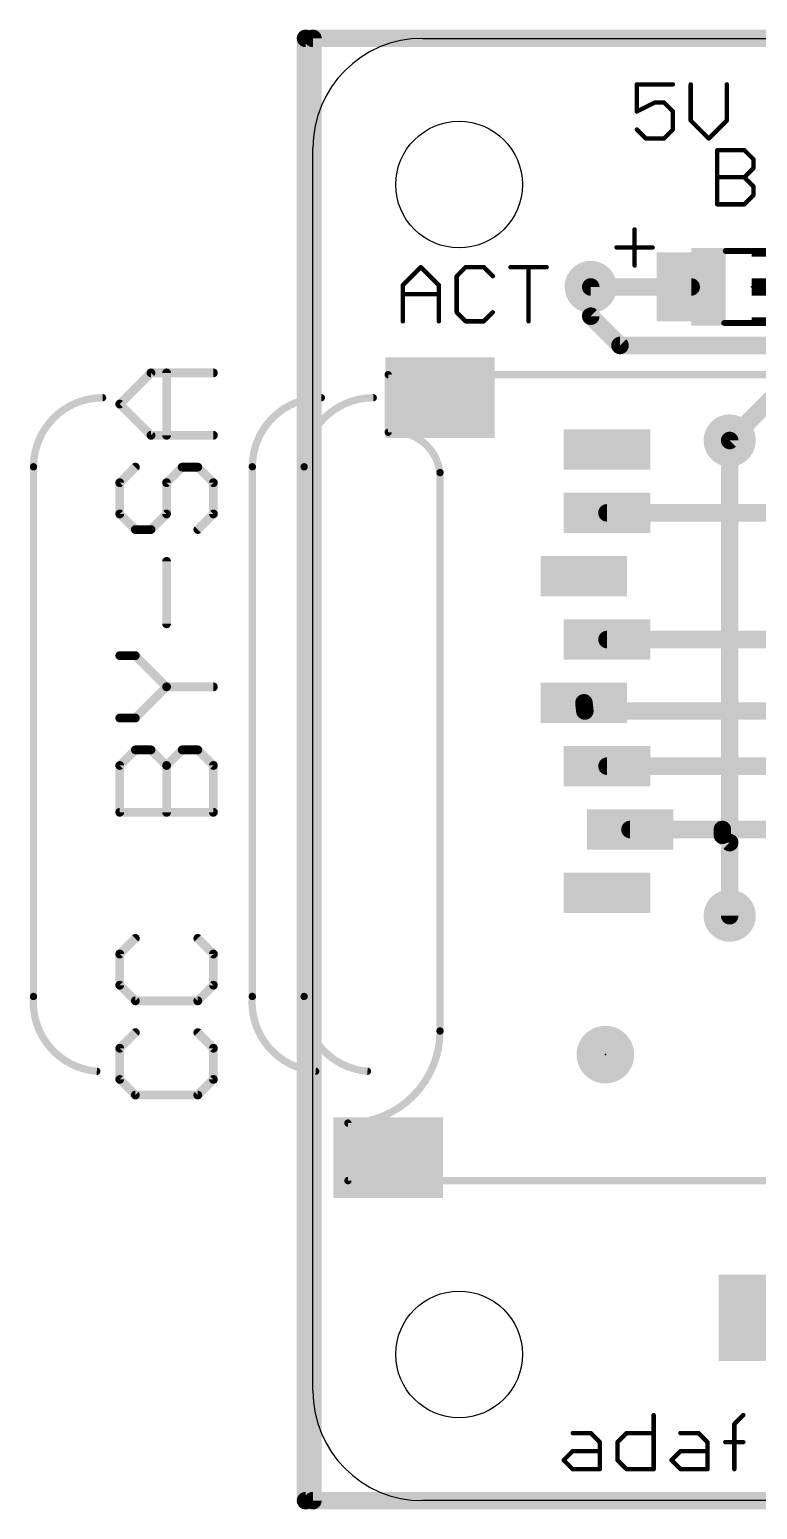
# Model space of a CAD drawing. Extents: x -4.9 to 32, y -0.2 to 25.6.
# Drawn here: x -4.92 to 7.72, y -0.15 to 25.55 of the extents above; entities that cross this region are included whole.
import ezdxf

# ---------------------------------------------------------------- set-up
doc = ezdxf.new("R2010")
doc.units = 0
for name, color, linetype in [('1', 12, 'CONTINUOUS'), ('16', 132, 'CONTINUOUS'), ('18', 110, 'CONTINUOUS'), ('20', 53, 'CONTINUOUS'), ('21', 253, 'CONTINUOUS'), ('23', 53, 'CONTINUOUS'), ('25', 253, 'CONTINUOUS'), ('51', 253, 'CONTINUOUS')]:
    doc.layers.add(name, color=color, linetype=linetype)

# ---------------------------------------------------------------- blocks, each defined once
blk = doc.blocks.new('RECT')
blk.add_solid([(-0.5, -0.5), (0.5, -0.5), (-0.5, 0.5), (0.5, 0.5)])
blk = doc.blocks.new('PIE')
at = {"const_width": 0.5}
blk.add_lwpolyline([(0, -0.25, 1), (0, 0.25, 1), (0, -0.25)], format="xyb", dxfattribs=at)
blk = doc.blocks.new('ROUNDV')
at = {"const_width": 0.5}
blk.add_lwpolyline([(0, -0.25, 1), (0, 0.25, 1), (0, -0.25)], format="xyb", dxfattribs=at)

msp = doc.modelspace()

# ---------------------------------------------------------------- linework, layer by layer
at = {"layer": '1'}
for points, const_width in [([(-0.127, 25.4), (-0.127, 0)], 0.3048), ([(31.75, 25.4), (-0.127, 25.4)], 0.3048), ([(4.826, 21.082), (6.57, 21.082)], 0.3048), ([(-3.3542, 19.0474), (-2.8119, 19.5897)], 0.1524), ([(-2.8119, 19.5897), (-1.7272, 19.5897)], 0.1524), ([(-2.5407, 18.505), (-2.5407, 19.5897)], 0.1524), ([(7.239, 18.415), (8.001, 19.177)], 0.3048), ([(-2.8119, 18.505), (-3.3542, 19.0474)], 0.1524), ([(-1.7272, 18.505), (-2.8119, 18.505)], 0.1524), ([(-3.083, 17.9525), (-3.3542, 17.6814)], 0.1524), ([(-2.5407, 17.6814), (-2.2695, 17.9525)], 0.1524), ([(-2.2695, 17.9525), (-1.9984, 17.9525)], 0.1524), ([(-1.9984, 17.9525), (-1.7272, 17.6814)], 0.1524), ([(-3.3542, 17.6814), (-3.3542, 17.139)], 0.1524), ([(-2.5407, 17.139), (-2.5407, 17.6814)], 0.1524), ([(-1.7272, 17.6814), (-1.7272, 17.139)], 0.1524), ([(5.108, 17.158), (10.681, 17.158)], 0.3048), ([(-3.3542, 17.139), (-3.083, 16.8679)], 0.1524), ([(-2.8119, 16.8679), (-2.5407, 17.139)], 0.1524), ([(-1.7272, 17.139), (-1.9984, 16.8679)], 0.1524), ([(-3.083, 16.8679), (-2.8119, 16.8679)], 0.1524), ([(-2.5407, 15.2307), (-2.5407, 16.3154)], 0.1524), ([(5.108, 14.958), (12.545, 14.958)], 0.3048), ([(-3.083, 14.6782), (-3.3542, 14.6782)], 0.1524), ([(-2.5407, 14.1359), (-3.083, 14.6782)], 0.1524), ([(-3.083, 13.5936), (-2.5407, 14.1359)], 0.1524), ([(-2.5407, 14.1359), (-1.7272, 14.1359)], 0.1524), ([(4.708, 13.858), (4.723, 13.716)], 0.3048), ([(-3.3542, 13.5936), (-3.083, 13.5936)], 0.1524), ([(4.723, 13.716), (9.144, 13.716)], 0.3048), ([(-3.3542, 12.7699), (-3.083, 13.0411)], 0.1524), ([(-3.083, 13.0411), (-2.8119, 13.0411)], 0.1524), ([(-2.8119, 13.0411), (-2.5407, 12.7699)], 0.1524), ([(-2.5407, 12.7699), (-2.2695, 13.0411)], 0.1524), ([(-2.2695, 13.0411), (-1.9984, 13.0411)], 0.1524), ([(-1.9984, 13.0411), (-1.7272, 12.7699)], 0.1524), ([(5.108, 12.758), (12.885, 12.758)], 0.3048), ([(-3.3542, 11.9564), (-3.3542, 12.7699)], 0.1524), ([(-2.5407, 11.9564), (-2.5407, 12.7699)], 0.1524), ([(-1.7272, 12.7699), (-1.7272, 11.9564)], 0.1524), ([(-1.7272, 11.9564), (-3.3542, 11.9564)], 0.1524), ([(5.508, 11.658), (7.112, 11.658)], 0.3048), ([(7.112, 11.658), (13.055, 11.658)], 0.3048), ([(7.112, 11.658), (7.112, 11.557)], 0.3048), ([(7.112, 11.557), (7.239, 11.43)], 0.3048), ([(7.239, 11.43), (7.239, 10.16)], 0.3048), ([(-3.083, 9.7667), (-3.3542, 9.4956)], 0.1524), ([(-1.7272, 9.4956), (-1.9984, 9.7667)], 0.1524), ([(-3.3542, 9.4956), (-3.3542, 8.9532)], 0.1524), ([(-1.7272, 8.9532), (-1.7272, 9.4956)], 0.1524), ([(-3.3542, 8.9532), (-3.083, 8.6821)], 0.1524), ([(-1.9984, 8.6821), (-1.7272, 8.9532)], 0.1524), ([(-3.083, 8.6821), (-1.9984, 8.6821)], 0.1524), ([(-3.083, 8.1296), (-3.3542, 7.8584)], 0.1524), ([(-1.7272, 7.8584), (-1.9984, 8.1296)], 0.1524), ([(-3.3542, 7.8584), (-3.3542, 7.3161)], 0.1524), ([(-1.7272, 7.3161), (-1.7272, 7.8584)], 0.1524), ([(-3.3542, 7.3161), (-3.083, 7.0449)], 0.1524), ([(-1.9984, 7.0449), (-1.7272, 7.3161)], 0.1524), ([(-3.083, 7.0449), (-1.9984, 7.0449)], 0.1524), ([(-0.127, 0), (31.75, 0)], 0.3048)]:
    msp.add_lwpolyline(points, dxfattribs=dict(at, const_width=const_width))
for points, const_width in [([(-0.0508, 25.4, 1), (-0.2032, 25.4)], 0.1524), ([(-0.127, 25.4762, 1), (-0.127, 25.3238)], 0.1524), ([(4.826, 21.1582, 1), (4.826, 21.0058)], 0.1524), ([(6.57, 21.0058, 1), (6.57, 21.1582)], 0.1524), ([(-2.8119, 19.6278, 1), (-2.8119, 19.5516)], 0.0762), ([(-2.7849, 19.5627, 1), (-2.8388, 19.6166)], 0.0762), ([(-2.5026, 19.5897, 1), (-2.5788, 19.5897)], 0.0762), ([(-1.7272, 19.5516, 1), (-1.7272, 19.6278)], 0.0762), ([(-3.3272, 19.0743, 1), (-3.3811, 19.0204)], 0.0762), ([(-3.3811, 19.0743, 1), (-3.3272, 19.0204)], 0.0762), ([(-2.8119, 18.5431, 1), (-2.8119, 18.4669)], 0.0762), ([(-2.8388, 18.4781, 1), (-2.7849, 18.532)], 0.0762), ([(-2.5788, 18.505, 1), (-2.5026, 18.505)], 0.0762), ([(-1.7272, 18.4669, 1), (-1.7272, 18.5431)], 0.0762), ([(7.1851, 18.4689, 1), (7.2929, 18.3611)], 0.1524), ([(-3.0561, 17.9256, 1), (-3.11, 17.9795)], 0.0762), ([(-2.2695, 17.9906, 1), (-2.2695, 17.9144)], 0.0762), ([(-2.2426, 17.9256, 1), (-2.2965, 17.9795)], 0.0762), ([(-1.9714, 17.9795, 1), (-2.0253, 17.9256)], 0.0762), ([(-1.9984, 17.9144, 1), (-1.9984, 17.9906)], 0.0762), ([(-3.3161, 17.6814, 1), (-3.3923, 17.6814)], 0.0762), ([(-3.3811, 17.7083, 1), (-3.3272, 17.6544)], 0.0762), ([(-2.5026, 17.6814, 1), (-2.5788, 17.6814)], 0.0762), ([(-2.5676, 17.7083, 1), (-2.5138, 17.6544)], 0.0762), ([(-1.6891, 17.6814, 1), (-1.7653, 17.6814)], 0.0762), ([(-1.7541, 17.6544, 1), (-1.7003, 17.7083)], 0.0762), ([(5.108, 17.2342, 1), (5.108, 17.0818)], 0.1524), ([(-3.3272, 17.166, 1), (-3.3811, 17.1121)], 0.0762), ([(-3.3923, 17.139, 1), (-3.3161, 17.139)], 0.0762), ([(-2.5788, 17.139, 1), (-2.5026, 17.139)], 0.0762), ([(-2.5138, 17.1121, 1), (-2.5676, 17.166)], 0.0762), ([(-1.7653, 17.139, 1), (-1.6891, 17.139)], 0.0762), ([(-1.7003, 17.1121, 1), (-1.7541, 17.166)], 0.0762), ([(-3.083, 16.906, 1), (-3.083, 16.8298)], 0.0762), ([(-3.11, 16.8409, 1), (-3.0561, 16.8948)], 0.0762), ([(-2.8388, 16.8948, 1), (-2.7849, 16.8409)], 0.0762), ([(-2.8119, 16.8298, 1), (-2.8119, 16.906)], 0.0762), ([(-2.0253, 16.8948, 1), (-1.9714, 16.8409)], 0.0762), ([(-2.5026, 16.3154, 1), (-2.5788, 16.3154)], 0.0762), ([(-2.5788, 15.2307, 1), (-2.5026, 15.2307)], 0.0762), ([(5.108, 15.0342, 1), (5.108, 14.8818)], 0.1524), ([(-3.3542, 14.7163, 1), (-3.3542, 14.6401)], 0.0762), ([(-3.0561, 14.7052, 1), (-3.11, 14.6513)], 0.0762), ([(-3.083, 14.6401, 1), (-3.083, 14.7163)], 0.0762), ([(-2.5407, 14.174, 1), (-2.5407, 14.0978)], 0.0762), ([(-2.5138, 14.1089, 1), (-2.5676, 14.1628)], 0.0762), ([(-2.5676, 14.1089, 1), (-2.5138, 14.1628)], 0.0762), ([(-1.7272, 14.0978, 1), (-1.7272, 14.174)], 0.0762), ([(4.7838, 13.866, 1), (4.6322, 13.85)], 0.1524), ([(-3.3542, 13.6317, 1), (-3.3542, 13.5555)], 0.0762), ([(-3.11, 13.6205, 1), (-3.0561, 13.5666)], 0.0762), ([(-3.083, 13.5555, 1), (-3.083, 13.6317)], 0.0762), ([(4.723, 13.7922, 1), (4.723, 13.6398)], 0.1524), ([(4.6472, 13.708, 1), (4.7988, 13.724)], 0.1524), ([(-3.083, 13.0792, 1), (-3.083, 13.003)], 0.0762), ([(-3.0561, 13.0141, 1), (-3.11, 13.068)], 0.0762), ([(-2.7849, 13.068, 1), (-2.8388, 13.0141)], 0.0762), ([(-2.8119, 13.003, 1), (-2.8119, 13.0792)], 0.0762), ([(-2.2695, 13.0792, 1), (-2.2695, 13.003)], 0.0762), ([(-2.2426, 13.0141, 1), (-2.2965, 13.068)], 0.0762), ([(-1.9714, 13.068, 1), (-2.0253, 13.0141)], 0.0762), ([(-1.9984, 13.003, 1), (-1.9984, 13.0792)], 0.0762), ([(5.108, 12.8342, 1), (5.108, 12.6818)], 0.1524), ([(-3.3161, 12.7699, 1), (-3.3923, 12.7699)], 0.0762), ([(-3.3811, 12.7968, 1), (-3.3272, 12.743)], 0.0762), ([(-2.5026, 12.7699, 1), (-2.5788, 12.7699)], 0.0762), ([(-2.5676, 12.7968, 1), (-2.5138, 12.7429)], 0.0762), ([(-2.5676, 12.7429, 1), (-2.5138, 12.7968)], 0.0762), ([(-1.6891, 12.7699, 1), (-1.7653, 12.7699)], 0.0762), ([(-1.7541, 12.743, 1), (-1.7003, 12.7968)], 0.0762), ([(-3.3542, 11.9945, 1), (-3.3542, 11.9183)], 0.0762), ([(-3.3923, 11.9564, 1), (-3.3161, 11.9564)], 0.0762), ([(-2.5788, 11.9564, 1), (-2.5026, 11.9564)], 0.0762), ([(-1.7653, 11.9564, 1), (-1.6891, 11.9564)], 0.0762), ([(-1.7272, 11.9183, 1), (-1.7272, 11.9945)], 0.0762), ([(5.508, 11.7342, 1), (5.508, 11.5818)], 0.1524), ([(7.112, 11.7342, 1), (7.112, 11.5818)], 0.1524), ([(7.1882, 11.658, 1), (7.0358, 11.658)], 0.1524), ([(7.1659, 11.6109, 1), (7.0581, 11.5031)], 0.1524), ([(7.0358, 11.557, 1), (7.1882, 11.557)], 0.1524), ([(7.112, 11.5818, 1), (7.112, 11.7342)], 0.1524), ([(7.3152, 11.43, 1), (7.1628, 11.43)], 0.1524), ([(7.1851, 11.3761, 1), (7.2929, 11.4839)], 0.1524), ([(7.1628, 10.16, 1), (7.3152, 10.16)], 0.1524), ([(-3.0561, 9.7398, 1), (-3.11, 9.7937)], 0.0762), ([(-1.9714, 9.7937, 1), (-2.0253, 9.7398)], 0.0762), ([(-3.3161, 9.4956, 1), (-3.3923, 9.4956)], 0.0762), ([(-3.3811, 9.5225, 1), (-3.3272, 9.4686)], 0.0762), ([(-1.6891, 9.4956, 1), (-1.7653, 9.4956)], 0.0762), ([(-1.7541, 9.4686, 1), (-1.7003, 9.5225)], 0.0762), ([(-3.3272, 8.9802, 1), (-3.3811, 8.9263)], 0.0762), ([(-1.7003, 8.9263, 1), (-1.7541, 8.9802)], 0.0762), ([(-3.3923, 8.9532, 1), (-3.3161, 8.9532)], 0.0762), ([(-3.083, 8.7202, 1), (-3.083, 8.644)], 0.0762), ([(-3.11, 8.6551, 1), (-3.0561, 8.709)], 0.0762), ([(-2.0253, 8.709, 1), (-1.9714, 8.6551)], 0.0762), ([(-1.9984, 8.644, 1), (-1.9984, 8.7202)], 0.0762), ([(-1.7653, 8.9532, 1), (-1.6891, 8.9532)], 0.0762), ([(-3.0561, 8.1026, 1), (-3.11, 8.1565)], 0.0762), ([(-1.9714, 8.1565, 1), (-2.0253, 8.1026)], 0.0762), ([(-3.3161, 7.8584, 1), (-3.3923, 7.8584)], 0.0762), ([(-3.3811, 7.8854, 1), (-3.3272, 7.8315)], 0.0762), ([(-1.6891, 7.8584, 1), (-1.7653, 7.8584)], 0.0762), ([(-1.7541, 7.8315, 1), (-1.7003, 7.8854)], 0.0762), ([(-3.3272, 7.343, 1), (-3.3811, 7.2891)], 0.0762), ([(-3.3923, 7.3161, 1), (-3.3161, 7.3161)], 0.0762), ([(-1.7653, 7.3161, 1), (-1.6891, 7.3161)], 0.0762), ([(-1.7003, 7.2891, 1), (-1.7541, 7.343)], 0.0762), ([(-3.083, 7.083, 1), (-3.083, 7.0068)], 0.0762), ([(-3.11, 7.018, 1), (-3.0561, 7.0719)], 0.0762), ([(-2.0253, 7.0719, 1), (-1.9714, 7.018)], 0.0762), ([(-1.9984, 7.0068, 1), (-1.9984, 7.083)], 0.0762), ([(-0.127, 0.0762, 1), (-0.127, -0.0762)], 0.1524), ([(-0.2032, 0, 1), (-0.0508, 0)], 0.1524)]:
    msp.add_lwpolyline(points, format="xyb", dxfattribs=dict(at, const_width=const_width))
at = {"layer": '16', "const_width": 0.3048}
for points in [[(0, 25.4), (0, 0)], [(31.877, 25.4), (0, 25.4)], [(4.826, 20.574), (4.826, 21.082)], [(5.334, 20.066), (4.826, 20.574)], [(8.382, 20.066), (5.334, 20.066)], [(7.239, 10.16), (7.239, 18.415)], [(0, 0), (30.099, 0)]]:
    msp.add_lwpolyline(points, dxfattribs=at)
at = {"layer": '16', "const_width": 0.1524}
for points in [[(0.0762, 25.4, 1), (-0.0762, 25.4)], [(0, 25.4762, 1), (0, 25.3238)], [(4.9022, 21.082, 1), (4.7498, 21.082)], [(4.8799, 20.6279, 1), (4.7721, 20.5201)], [(4.7498, 20.574, 1), (4.9022, 20.574)], [(5.334, 20.1422, 1), (5.334, 19.9898)], [(5.2801, 20.0121, 1), (5.3879, 20.1199)], [(7.3152, 18.415, 1), (7.1628, 18.415)], [(7.1628, 10.16, 1), (7.3152, 10.16)], [(0, 0.0762, 1), (0, -0.0762)], [(-0.0762, 0, 1), (0.0762, 0)]]:
    msp.add_lwpolyline(points, format="xyb", dxfattribs=at)
at = {"layer": '20'}
for p, q in [((1.905, 25.4), (29.845, 25.4)), ((0, 1.905), (0, 23.495)), ((29.845, 0), (1.905, 0))]:
    msp.add_line(p, q, dxfattribs=at)
for centre in [(2.54, 22.86), (2.54, 2.54)]:
    msp.add_circle(centre, 1.1, dxfattribs=at)
for centre, start, end in [((1.905, 23.495), 90, 180), ((1.905, 1.905), 180, 270)]:
    msp.add_arc(centre, 1.905, start, end, dxfattribs=at)
at = {"layer": '21'}
for points, const_width in [([(5.6261, 24.6198, 1), (5.6261, 24.5817)], 0.0381), ([(5.6452, 24.6007, 1), (5.6071, 24.6007)], 0.0381), ([(6.2532, 24.5817, 1), (6.2532, 24.6198)], 0.0381), ([(6.5807, 24.6007, 1), (6.5426, 24.6007)], 0.0381), ([(7.2077, 24.6007, 1), (7.1696, 24.6007)], 0.0381), ([(5.6176, 24.1474, 1), (5.6346, 24.1134)], 0.0381), ([(5.9396, 24.3062, 1), (5.9396, 24.2681)], 0.0381), ([(5.9482, 24.2701, 1), (5.9311, 24.3042)], 0.0381), ([(6.1099, 24.3006, 1), (6.0829, 24.2737)], 0.0381), ([(6.0964, 24.2681, 1), (6.0964, 24.3062)], 0.0381), ([(6.2722, 24.1304, 1), (6.2341, 24.1304)], 0.0381), ([(6.2397, 24.1169, 1), (6.2666, 24.1439)], 0.0381), ([(5.6071, 24.1304, 1), (5.6452, 24.1304)], 0.0381), ([(6.5751, 23.9871, 1), (6.5481, 23.9602)], 0.0381), ([(6.5426, 23.9736, 1), (6.5807, 23.9736)], 0.0381), ([(7.1696, 23.9736, 1), (7.2077, 23.9736)], 0.0381), ([(7.2022, 23.9602, 1), (7.1752, 23.9871)], 0.0381), ([(5.6396, 23.8303, 1), (5.6126, 23.8034)], 0.0381), ([(5.7829, 23.6791, 1), (5.7829, 23.641)], 0.0381), ([(5.7694, 23.6466, 1), (5.7963, 23.6736)], 0.0381), ([(6.0829, 23.6736, 1), (6.1099, 23.6466)], 0.0381), ([(6.0964, 23.641, 1), (6.0964, 23.6791)], 0.0381), ([(6.2341, 23.8169, 1), (6.2722, 23.8169)], 0.0381), ([(6.2666, 23.8034, 1), (6.2397, 23.8303)], 0.0381), ([(6.8617, 23.6736, 1), (6.8886, 23.6466)], 0.0381), ([(6.8617, 23.6466, 1), (6.8886, 23.6736)], 0.0381), ([(7.0231, 23.4768, 1), (7.0231, 23.4387)], 0.0381), ([(7.0422, 23.4577, 1), (7.0041, 23.4577)], 0.0381), ([(7.5069, 23.4712, 1), (7.4799, 23.4442)], 0.0381), ([(7.4934, 23.4387, 1), (7.4934, 23.4768)], 0.0381), ([(7.6692, 23.3009, 1), (7.6311, 23.3009)], 0.0381), ([(7.6311, 23.1442, 1), (7.6692, 23.1442)], 0.0381), ([(7.6367, 23.2875, 1), (7.6636, 23.3144)], 0.0381), ([(7.6636, 23.1307, 1), (7.6367, 23.1576)], 0.0381), ([(7.0231, 23.0065, 1), (7.0231, 22.9684)], 0.0381), ([(7.5069, 23.0009, 1), (7.4799, 22.9739)], 0.0381), ([(7.4799, 23.0009, 1), (7.5069, 22.9739)], 0.0381), ([(7.4934, 22.9684, 1), (7.4934, 23.0065)], 0.0381), ([(7.6692, 22.8306, 1), (7.6311, 22.8306)], 0.0381), ([(7.6311, 22.6739, 1), (7.6692, 22.6739)], 0.0381), ([(7.6367, 22.8172, 1), (7.6636, 22.8441)], 0.0381), ([(7.6636, 22.6604, 1), (7.6367, 22.6873)], 0.0381), ([(7.0231, 22.5362, 1), (7.0231, 22.4981)], 0.0381), ([(7.0041, 22.5171, 1), (7.0422, 22.5171)], 0.0381), ([(7.4799, 22.5306, 1), (7.5069, 22.5036)], 0.0381), ([(7.4934, 22.4981, 1), (7.4934, 22.5362)], 0.0381), ([(5.6067, 22.0816, 1), (5.5686, 22.0816)], 0.0381), ([(5.2741, 21.7872, 1), (5.2741, 21.7491)], 0.0381), ([(5.9011, 21.7491, 1), (5.9011, 21.7872)], 0.0381), ([(5.5686, 21.4546, 1), (5.6067, 21.4546)], 0.0381), ([(1.308, 19.5897, 1), (1.308, 19.5263)], 0.0635), ([(1.3397, 19.558, 1), (1.2763, 19.558)], 0.0635), ([(-3.652, 19.158, 0.4142), (-4.852, 17.958)], 0.127), ([(-3.652, 19.1263, 1), (-3.652, 19.1898)], 0.0635), ([(0.148, 19.158, 0.4142), (-1.052, 17.958)], 0.127), ([(1.048, 19.158, 0.4142), (-0.152, 17.958)], 0.127), ([(0.148, 19.1263, 1), (0.148, 19.1898)], 0.0635), ([(1.048, 19.1263, 1), (1.048, 19.1898)], 0.0635), ([(2.208, 17.858, 0.4142), (1.308, 18.558)], 0.127), ([(1.3041, 18.5895, 1), (1.3119, 18.5265)], 0.0635), ([(1.2763, 18.558, 1), (1.3397, 18.558)], 0.0635), ([(-4.8203, 17.958, 1), (-4.8838, 17.958)], 0.0635), ([(-1.0203, 17.958, 1), (-1.0837, 17.958)], 0.0635), ([(-0.1202, 17.958, 1), (-0.1837, 17.958)], 0.0635), ([(-4.8838, 17.958, 1), (-4.8203, 17.958)], 0.0635), ([(-1.0837, 17.958, 1), (-1.0203, 17.958)], 0.0635), ([(-0.1837, 17.958, 1), (-0.1202, 17.958)], 0.0635), ([(2.2398, 17.858, 1), (2.1763, 17.858)], 0.0635), ([(2.1765, 17.8541, 1), (2.2395, 17.8619)], 0.0635), ([(-4.852, 8.758, 0.4142), (-3.752, 7.458)], 0.127), ([(-4.8838, 8.758, 1), (-4.8203, 8.758)], 0.0635), ([(-4.8204, 8.7554, 1), (-4.8836, 8.7606)], 0.0635), ([(-1.052, 8.758, 0.4142), (0.048, 7.458)], 0.127), ([(-1.0837, 8.758, 1), (-1.0203, 8.758)], 0.0635), ([(-1.0204, 8.7554, 1), (-1.0836, 8.7606)], 0.0635), ([(-0.152, 8.758, 0.4142), (0.948, 7.458)], 0.127), ([(-0.1837, 8.758, 1), (-0.1202, 8.758)], 0.0635), ([(-0.1204, 8.7554, 1), (-0.1836, 8.7606)], 0.0635), ([(0.608, 6.558, 0.4142), (2.208, 8.158)], 0.127), ([(2.2398, 8.158, 1), (2.1763, 8.158)], 0.0635), ([(2.1763, 8.158, 1), (2.2398, 8.158)], 0.0635), ([(-3.7546, 7.4264, 1), (-3.7494, 7.4896)], 0.0635), ([(0.0454, 7.4264, 1), (0.0506, 7.4896)], 0.0635), ([(0.9454, 7.4264, 1), (0.9506, 7.4896)], 0.0635), ([(0.608, 6.5898, 1), (0.608, 6.5263)], 0.0635), ([(0.6398, 6.558, 1), (0.5762, 6.558)], 0.0635), ([(0.5762, 5.558, 1), (0.6398, 5.558)], 0.0635), ([(0.608, 5.5897, 1), (0.608, 5.5263)], 0.0635), ([(5.9377, 1.4867, 1), (5.8996, 1.4867)], 0.0381), ([(7.3385, 1.3299, 1), (7.3004, 1.3299)], 0.0381), ([(7.306, 1.3434, 1), (7.3329, 1.3165)], 0.0381), ([(7.4897, 1.4732, 1), (7.4627, 1.5002)], 0.0381), ([(4.5129, 1.1922, 1), (4.5129, 1.1541)], 0.0381), ([(4.8399, 1.1866, 1), (4.8129, 1.1597)], 0.0381), ([(4.8264, 1.1541, 1), (4.8264, 1.1922)], 0.0381), ([(5.0022, 1.0164, 1), (4.9641, 1.0164)], 0.0381), ([(4.9697, 1.0029, 1), (4.9966, 1.0299)], 0.0381), ([(5.3107, 1.0164, 1), (5.2726, 1.0164)], 0.0381), ([(5.2781, 1.0299, 1), (5.3051, 1.0029)], 0.0381), ([(5.4484, 1.1922, 1), (5.4484, 1.1541)], 0.0381), ([(5.4619, 1.1597, 1), (5.4349, 1.1866)], 0.0381), ([(5.9187, 1.1541, 1), (5.9187, 1.1922)], 0.0381), ([(6.3839, 1.1922, 1), (6.3839, 1.1541)], 0.0381), ([(6.7109, 1.1866, 1), (6.684, 1.1597)], 0.0381), ([(6.6974, 1.1541, 1), (6.6974, 1.1922)], 0.0381), ([(6.8733, 1.0164, 1), (6.8352, 1.0164)], 0.0381), ([(6.8407, 1.0029, 1), (6.8677, 1.0299)], 0.0381), ([(7.1627, 1.0354, 1), (7.1627, 0.9973)], 0.0381), ([(7.4762, 0.9973, 1), (7.4762, 1.0354)], 0.0381), ([(4.5129, 0.8787, 1), (4.5129, 0.8406)], 0.0381), ([(4.5263, 0.8462, 1), (4.4994, 0.8731)], 0.0381), ([(4.9832, 0.8406, 1), (4.9832, 0.8787)], 0.0381), ([(6.3839, 0.8787, 1), (6.3839, 0.8406)], 0.0381), ([(6.3974, 0.8462, 1), (6.3704, 0.8731)], 0.0381), ([(6.8542, 0.8406, 1), (6.8542, 0.8787)], 0.0381), ([(4.3696, 0.7163, 1), (4.3426, 0.6894)], 0.0381), ([(4.3426, 0.7163, 1), (4.3696, 0.6894)], 0.0381), ([(4.5129, 0.5652, 1), (4.5129, 0.5271)], 0.0381), ([(4.4994, 0.5326, 1), (4.5263, 0.5596)], 0.0381), ([(4.9641, 0.5461, 1), (5.0022, 0.5461)], 0.0381), ([(4.9832, 0.5271, 1), (4.9832, 0.5652)], 0.0381), ([(5.3051, 0.7163, 1), (5.2781, 0.6894)], 0.0381), ([(5.2726, 0.7029, 1), (5.3107, 0.7029)], 0.0381), ([(5.4484, 0.5652, 1), (5.4484, 0.5271)], 0.0381), ([(5.4349, 0.5326, 1), (5.4619, 0.5596)], 0.0381), ([(5.8996, 0.5461, 1), (5.9377, 0.5461)], 0.0381), ([(5.9187, 0.5271, 1), (5.9187, 0.5652)], 0.0381), ([(6.2406, 0.7163, 1), (6.2137, 0.6894)], 0.0381), ([(6.2137, 0.7163, 1), (6.2406, 0.6894)], 0.0381), ([(6.3839, 0.5652, 1), (6.3839, 0.5271)], 0.0381), ([(6.3704, 0.5326, 1), (6.3974, 0.5596)], 0.0381), ([(6.8352, 0.5461, 1), (6.8733, 0.5461)], 0.0381), ([(6.8542, 0.5271, 1), (6.8542, 0.5652)], 0.0381), ([(7.3004, 0.5461, 1), (7.3385, 0.5461)], 0.0381)]:
    msp.add_lwpolyline(points, format="xyb", dxfattribs=dict(at, const_width=const_width))
for points, const_width in [([(6.2532, 24.6007), (5.6261, 24.6007)], 0.0762), ([(5.6261, 24.6007), (5.6261, 24.1304)], 0.0762), ([(6.5616, 24.6007), (6.5616, 23.9736)], 0.0762), ([(7.1887, 23.9736), (7.1887, 24.6007)], 0.0762), ([(5.6261, 24.1304), (5.9396, 24.2872)], 0.0762), ([(5.9396, 24.2872), (6.0964, 24.2872)], 0.0762), ([(6.0964, 24.2872), (6.2532, 24.1304)], 0.0762), ([(6.2532, 24.1304), (6.2532, 23.8169)], 0.0762), ([(6.5616, 23.9736), (6.8752, 23.6601)], 0.0762), ([(6.8752, 23.6601), (7.1887, 23.9736)], 0.0762), ([(5.7829, 23.6601), (5.6261, 23.8169)], 0.0762), ([(6.0964, 23.6601), (5.7829, 23.6601)], 0.0762), ([(6.2532, 23.8169), (6.0964, 23.6601)], 0.0762), ([(7.0231, 22.5171), (7.0231, 23.4577)], 0.0762), ([(7.0231, 23.4577), (7.4934, 23.4577)], 0.0762), ([(7.4934, 23.4577), (7.6502, 23.3009)], 0.0762), ([(7.6502, 23.1442), (7.4934, 22.9874)], 0.0762), ([(7.6502, 23.3009), (7.6502, 23.1442)], 0.0762), ([(7.0231, 22.9874), (7.4934, 22.9874)], 0.0762), ([(7.4934, 22.9874), (7.6502, 22.8306)], 0.0762), ([(7.6502, 22.6739), (7.4934, 22.5171)], 0.0762), ([(7.6502, 22.8306), (7.6502, 22.6739)], 0.0762), ([(7.4934, 22.5171), (7.0231, 22.5171)], 0.0762), ([(5.5876, 21.4546), (5.5876, 22.0816)], 0.0762), ([(5.2741, 21.7681), (5.9011, 21.7681)], 0.0762), ([(15.708, 19.558), (1.308, 19.558)], 0.127), ([(1.308, 19.558), (1.308, 18.558)], 0.127), ([(-4.852, 17.958), (-4.852, 8.758)], 0.127), ([(-1.052, 17.958), (-1.052, 8.758)], 0.127), ([(-0.152, 17.958), (-0.152, 8.758)], 0.127), ([(2.208, 17.858), (2.208, 8.158)], 0.127), ([(0.608, 6.558), (0.608, 5.558)], 0.127), ([(0.608, 5.558), (15.708, 5.558)], 0.127), ([(5.9187, 1.4867), (5.9187, 0.5461)], 0.0762), ([(7.3194, 1.3299), (7.4762, 1.4867)], 0.0762), ([(7.3194, 0.5461), (7.3194, 1.3299)], 0.0762), ([(4.5129, 1.1732), (4.8264, 1.1732)], 0.0762), ([(4.8264, 1.1732), (4.9832, 1.0164)], 0.0762), ([(4.9832, 1.0164), (4.9832, 0.5461)], 0.0762), ([(5.2916, 1.0164), (5.4484, 1.1732)], 0.0762), ([(5.2916, 0.7029), (5.2916, 1.0164)], 0.0762), ([(5.4484, 1.1732), (5.9187, 1.1732)], 0.0762), ([(6.3839, 1.1732), (6.6974, 1.1732)], 0.0762), ([(6.6974, 1.1732), (6.8542, 1.0164)], 0.0762), ([(6.8542, 1.0164), (6.8542, 0.5461)], 0.0762), ([(7.1627, 1.0164), (7.4762, 1.0164)], 0.0762), ([(4.3561, 0.7029), (4.5129, 0.8596)], 0.0762), ([(4.5129, 0.8596), (4.9832, 0.8596)], 0.0762), ([(6.2271, 0.7029), (6.3839, 0.8596)], 0.0762), ([(6.3839, 0.8596), (6.8542, 0.8596)], 0.0762), ([(4.5129, 0.5461), (4.3561, 0.7029)], 0.0762), ([(4.9832, 0.5461), (4.5129, 0.5461)], 0.0762), ([(5.4484, 0.5461), (5.2916, 0.7029)], 0.0762), ([(5.9187, 0.5461), (5.4484, 0.5461)], 0.0762), ([(6.3839, 0.5461), (6.2271, 0.7029)], 0.0762), ([(6.8542, 0.5461), (6.3839, 0.5461)], 0.0762)]:
    msp.add_lwpolyline(points, dxfattribs=dict(at, const_width=const_width))
at = {"layer": '23'}
for p in [(7.62, 21.082), (5.08, 7.747)]:
    msp.add_point(p, dxfattribs=at)
at = {"layer": '25', "const_width": 0.0762}
for points in [[(1.5621, 21.1122), (1.8756, 21.4257)], [(1.8756, 21.4257), (2.1892, 21.1122)], [(2.6544, 21.4257), (2.4976, 21.2689)], [(2.9679, 21.4257), (2.6544, 21.4257)], [(3.1247, 21.2689), (2.9679, 21.4257)], [(3.4331, 21.4257), (4.0602, 21.4257)], [(3.7467, 20.4851), (3.7467, 21.4257)], [(1.5621, 20.4851), (1.5621, 21.1122)], [(2.1892, 21.1122), (2.1892, 20.4851)], [(2.4976, 21.2689), (2.4976, 20.6419)], [(1.5621, 20.9554), (2.1892, 20.9554)], [(2.4976, 20.6419), (2.6544, 20.4851)], [(2.9679, 20.4851), (3.1247, 20.6419)], [(2.6544, 20.4851), (2.9679, 20.4851)]]:
    msp.add_lwpolyline(points, dxfattribs=at)
at = {"layer": '25', "const_width": 0.0381}
for points in [[(1.8891, 21.4392, 1), (1.8622, 21.4122)], [(1.8891, 21.4122, 1), (1.8622, 21.4392)], [(2.6544, 21.4448, 1), (2.6544, 21.4067)], [(2.6679, 21.4122, 1), (2.6409, 21.4392)], [(2.9814, 21.4392, 1), (2.9544, 21.4122)], [(2.9679, 21.4067, 1), (2.9679, 21.4448)], [(3.4331, 21.4448, 1), (3.4331, 21.4067)], [(3.7657, 21.4257, 1), (3.7276, 21.4257)], [(4.0602, 21.4067, 1), (4.0602, 21.4448)], [(1.5812, 21.1122, 1), (1.5431, 21.1122)], [(1.5486, 21.1256, 1), (1.5756, 21.0987)], [(2.2082, 21.1122, 1), (2.1701, 21.1122)], [(2.1757, 21.0987, 1), (2.2026, 21.1256)], [(2.4841, 21.2824, 1), (2.5111, 21.2555)], [(2.5167, 21.2689, 1), (2.4786, 21.2689)], [(3.1112, 21.2555, 1), (3.1382, 21.2824)], [(1.5621, 20.9745, 1), (1.5621, 20.9364)], [(2.1892, 20.9364, 1), (2.1892, 20.9745)], [(2.5111, 20.6553, 1), (2.4841, 20.6284)], [(2.4786, 20.6419, 1), (2.5167, 20.6419)], [(3.1382, 20.6284, 1), (3.1112, 20.6553)], [(1.5431, 20.4851, 1), (1.5812, 20.4851)], [(2.1701, 20.4851, 1), (2.2082, 20.4851)], [(2.6544, 20.5042, 1), (2.6544, 20.4661)], [(2.6409, 20.4716, 1), (2.6679, 20.4986)], [(2.9544, 20.4986, 1), (2.9814, 20.4716)], [(2.9679, 20.4661, 1), (2.9679, 20.5042)], [(3.7276, 20.4851, 1), (3.7657, 20.4851)]]:
    msp.add_lwpolyline(points, format="xyb", dxfattribs=at)
at = {"layer": '51', "const_width": 0.1016}
for points in [[(8.07, 21.707), (7.17, 21.707)], [(8.07, 20.457), (7.145, 20.457)]]:
    msp.add_lwpolyline(points, dxfattribs=at)
at = {"layer": '51', "const_width": 0.0508}
for points in [[(7.17, 21.7324, 1), (7.17, 21.6816)], [(7.145, 20.4824, 1), (7.145, 20.4316)]]:
    msp.add_lwpolyline(points, format="xyb", dxfattribs=at)

# ---------------------------------------------------------------- block references
at = {"layer": '1', "rotation": 270}
for p, xscale, yscale in [((6.57, 21.082), 1.2, 1.2), ((2.208, 19.158), 1.4, 1.9), ((5.108, 18.258), 0.7, 1.5), ((5.108, 17.158), 0.7, 1.5), ((4.708, 16.058), 0.7, 1.5), ((5.108, 14.958), 0.7, 1.5), ((4.708, 13.858), 0.7, 1.5), ((5.108, 12.758), 0.7, 1.5), ((5.508, 11.658), 0.7, 1.5), ((5.108, 10.558), 0.7, 1.5), ((1.308, 5.958), 1.4, 1.9)]:
    msp.add_blockref('RECT', p, dxfattribs=dict(at, xscale=xscale, yscale=yscale))
at = {"layer": '1'}
msp.add_blockref('PIE', (5.08, 7.747), dxfattribs=at)
at = {"layer": '1', "xscale": 1.95, "yscale": 1.5}
msp.add_blockref('RECT', (8.023, 3.175), dxfattribs=at)
at = {"layer": '18', "xscale": 0.9064, "yscale": 0.9064}
for p in [(4.826, 21.082), (4.826, 21.082), (7.239, 18.415), (7.239, 18.415), (7.239, 10.16), (7.239, 10.16)]:
    msp.add_blockref('ROUNDV', p, dxfattribs=at)
at = {"layer": '21', "yscale": 0.3, "rotation": 270}
for p, xscale in [((7.77, 21.682), 0.15), ((7.77, 21.082), 0.3), ((7.77, 20.482), 0.15)]:
    msp.add_blockref('RECT', p, dxfattribs=dict(at, xscale=xscale))
at = {"layer": '51', "xscale": 1.35, "yscale": 0.6, "rotation": 270}
msp.add_blockref('RECT', (6.87, 21.082), dxfattribs=at)

doc.saveas('drawing.dxf')
